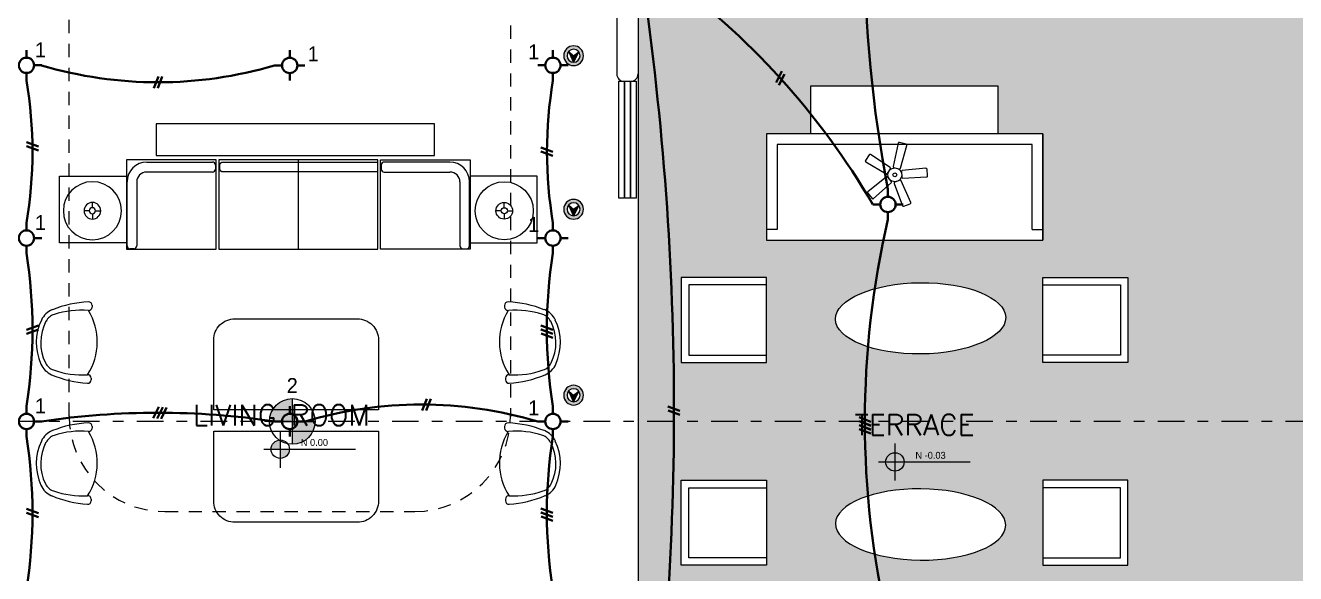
# Model space of a CAD drawing. Header units: metres. Extents: x 14 to 2416, y -346 to 476.
# Drawn here: x 51.24 to 63.18, y -82.06 to -76.9 of the extents above; entities that cross this region are included whole.
import ezdxf

# ---------------------------------------------------------------- set-up
doc = ezdxf.new("R2010")
doc.units = ezdxf.units.M
for name, pattern in [('0', [0]), ('CONTINU', [0]), ('DASHDOT', [1, 0.5, -0.25, 0, -0.25]), ('HIDDEN2', [0.1875, 0.125, -0.0625])]:
    doc.linetypes.add(name, pattern=pattern)
doc.layers.get('0').update_dxf_attribs({"linetype": '0', "lineweight": 20})
for name, color, linetype, lineweight in [('A-ANNO-TEXT', 20, 'Continuous', 13), ('A-DOOR', 35, 'Continuous', 5), ('A-SECT-IDEN', 251, 'CONTINU', 9), ('A-WALL', 250, 'Continuous', 20), ('baños', 251, 'Continuous', 0), ('E Salida Luces', 22, 'Continuous', 40), ('E Tuberia Emp Losa', 22, 'Continuous', 40), ('MAVA', 1, 'Continuous', 15), ('MOBILIARIOS', 252, 'Continuous', 0), ('piso', 253, 'Continuous', 0), ('textos', 7, 'Continuous', 0)]:
    doc.layers.add(name, color=color, linetype=linetype, lineweight=lineweight)
doc.layers.add('hatch piso', color=253, linetype='Continuous', lineweight=0, transparency=0.7)
doc.layers.add('MAVA Luminarias', color=1, linetype='Continuous')
doc.layers.add('Techos 1', color=7, linetype='HIDDEN2', lineweight=9, true_color=0x42391a)
doc.styles.add('CENTURY GOTHIC', font='GOTHIC.TTF')
doc.styles.add('ESC100-2mm', font='arial.ttf', dxfattribs={"height": 0.15})
doc.styles.get("Standard").update_dxf_attribs({"font": 'arial.ttf', "height": 0.1875})

# ---------------------------------------------------------------- blocks, each defined once
blk = doc.blocks.new('dl ip')
at = {"layer": 'MAVA', "true_color": 0xf8991e, "transparency": 33554687}
h = blk.add_hatch(color=30, dxfattribs=at)
h.dxf.hatch_style = 1
h.paths.add_polyline_path([(94.757, -111.209), (94.711, -111.248), (94.662, -111.211), (94.711, -111.309)])
at = {"layer": 'MAVA Luminarias', "linetype": 'Continuous', "true_color": 0xf8991e}
h = blk.add_hatch(color=30, dxfattribs=at)
h.paths.add_polyline_path([(94.618, -111.248, 1), (94.804, -111.248, 1)])
h.paths.add_polyline_path([(94.772, -111.248, -1), (94.65, -111.248, -1)], flags=16)
at = {"layer": 'MAVA', "color": 30, "true_color": 0xf8991e}
for p, q in [((94.711, -111.248), (94.662, -111.211)), ((94.662, -111.211), (94.711, -111.309)), ((94.711, -111.309), (94.757, -111.209)), ((94.757, -111.209), (94.711, -111.248))]:
    blk.add_line(p, q, dxfattribs=at)
at = {"layer": 'MAVA Luminarias', "color": 30, "linetype": 'Continuous', "true_color": 0xf8991e}
for radius in [0.093, 0.061]:
    blk.add_circle((94.711, -111.248), radius, dxfattribs=at)
blk = doc.blocks.new('abanico mava')
at = {"layer": 'MAVA Luminarias', "linetype": 'ByBlock', "lineweight": -2, "extrusion": (4.64878e-10, 3.72215e-09, 1), "elevation": 0}
for points in [[(513803.102, 2035248.678), (513803.215, 2035249.086, 0.421374), (513803.203, 2035249.107), (513803.084, 2035249.136, 0.421374), (513803.064, 2035249.124), (513802.972, 2035248.71, 0.407089), (513802.984, 2035248.69), (513803.082, 2035248.666, 0.407089)], [(513802.921, 2035248.69), (513802.567, 2035248.923, 0.421374), (513802.544, 2035248.918), (513802.479, 2035248.814, 0.421374), (513802.485, 2035248.791), (513802.85, 2035248.576, 0.407089), (513802.873, 2035248.581), (513802.926, 2035248.667, 0.407089)], [(513802.993, 2035248.405), (513803.142, 2035248.008, 0.421374), (513803.164, 2035247.998), (513803.278, 2035248.044, 0.421374), (513803.287, 2035248.066), (513803.118, 2035248.455, 0.407089), (513803.096, 2035248.464), (513803.003, 2035248.426, 0.407089)]]:
    blk.add_lwpolyline(points, format="xyb", close=True, dxfattribs=at)
at = {"layer": 'MAVA Luminarias', "linetype": 'ByBlock', "lineweight": -2, "extrusion": (4.64878e-10, 3.72215e-09, 1)}
for points in [[(513802.854, 2035248.521), (513802.522, 2035248.257, 0.421374), (513802.52, 2035248.233), (513802.599, 2035248.139, 0.421374), (513802.623, 2035248.137), (513802.94, 2035248.418, 0.407089), (513802.942, 2035248.442), (513802.877, 2035248.519, 0.407089)], [(513803.147, 2035248.501), (513803.57, 2035248.521, 0.421374), (513803.586, 2035248.539), (513803.578, 2035248.661, 0.421374), (513803.559, 2035248.676), (513803.137, 2035248.636, 0.407089), (513803.122, 2035248.618), (513803.129, 2035248.517, 0.407089)]]:
    blk.add_lwpolyline(points, format="xyb", close=True, dxfattribs=at)
at = {"layer": 'MAVA Luminarias', "linetype": 'ByBlock', "lineweight": -2}
for radius in [0.123, 0.0335]:
    blk.add_circle((513803.004, 2035248.559), radius, dxfattribs=at)
blk = doc.blocks.new('lum decorativa')
at = {"layer": 'MAVA Luminarias', "ltscale": 0.3, "transparency": 33554687}
h = blk.add_hatch(color=82, dxfattribs=at)
h.paths.add_polyline_path([(513802.9376, 2035251.3382, 0.414214), (513802.8639, 2035251.2646), (513802.9376, 2035251.2646)])
h.paths.add_polyline_path([(513802.9376, 2035251.1909, 0.414214), (513803.0112, 2035251.2646), (513802.9376, 2035251.2646)])
at = {"layer": 'MAVA Luminarias', "color": 82, "ltscale": 0.3, "transparency": 33554687}
for p, q in [((513802.9376, 2035251.3382), (513802.9376, 2035251.1909)), ((513802.8639, 2035251.2646), (513803.0112, 2035251.2646))]:
    blk.add_line(p, q, dxfattribs=at)
blk.add_circle((513802.9376, 2035251.2646), 0.0737, dxfattribs=at)
blk = doc.blocks.new('PL BASE 1N NASAS 09')
at = {"layer": 'textos', "transparency": 33554534}
h = blk.add_hatch(color=256, dxfattribs=at)
h.dxf.hatch_style = 1
h.paths.add_polyline_path([(-96.745, -45.424, 0.414214), (-96.832, -45.511), (-96.745, -45.511)])
h.paths.add_polyline_path([(-96.658, -45.511), (-96.745, -45.511), (-96.745, -45.597, 0.414214)])
h = blk.add_hatch(color=256, dxfattribs=at)
h.dxf.hatch_style = 1
h.paths.add_polyline_path([(-90.966, -45.545, 0.414214), (-91.053, -45.631), (-90.966, -45.631)])
h.paths.add_polyline_path([(-90.88, -45.631), (-90.966, -45.631), (-90.966, -45.718, 0.414214)])
at = {"layer": 'A-DOOR'}
for points in [[(-93.561, -42.05), (-93.511, -42.05), (-93.511, -43.15), (-93.561, -43.15)], [(-93.506, -42.05), (-93.456, -42.05), (-93.456, -43.15), (-93.506, -43.15)], [(-93.448, -42.05), (-93.398, -42.05), (-93.398, -43.15), (-93.448, -43.15)]]:
    blk.add_lwpolyline(points, close=True, dxfattribs=at)
at = {"layer": 'A-WALL'}
for p, q in [((-93.381, -41.3), (-93.381, -41.98)), ((-93.581, -41.37), (-93.581, -41.98)), ((-93.511, -42.05), (-93.451, -42.05))]:
    blk.add_line(p, q, dxfattribs=at)
at = {"layer": 'A-WALL', "transparency": 33554684}
blk.add_line((-93.511, -42.05), (-93.451, -42.05), dxfattribs=at)
at = {"layer": 'A-WALL'}
for centre, start, end in [((-93.511, -41.98), 180, 270), ((-93.451, -41.98), 270, 0)]:
    blk.add_arc(centre, 0.07, start, end, dxfattribs=at)
at = {"layer": 'piso'}
blk.add_line((-93.381, -41.98), (-93.381, -48.52), dxfattribs=at)
at = {"layer": 'Techos 1'}
for p, q in [((-98.731, -45.198), (-98.731, -41.3)), ((-94.581, -41.3), (-94.581, -45.206)), ((-97.831, -46.098), (-95.481, -46.098))]:
    blk.add_line(p, q, dxfattribs=at)
for centre, start, end in [((-97.831, -45.198), 180, 270), ((-95.481, -45.198), 270, 0)]:
    blk.add_arc(centre, 0.9, start, end, dxfattribs=at)
at = {"layer": 'textos'}
for p, q in [((-96.745, -45.337), (-96.745, -45.685)), ((-90.966, -45.457), (-90.966, -45.805)), ((-96.899, -45.511), (-96.038, -45.511)), ((-91.12, -45.631), (-90.259, -45.631))]:
    blk.add_line(p, q, dxfattribs=at)
for centre in [(-96.745, -45.511), (-90.966, -45.631)]:
    blk.add_circle(centre, 0.0865, dxfattribs=at)
at = {"layer": 'textos', "char_height": 0.195, "width": 3.40488, "attachment_point": 7}
for s, insert in [('{\\Fromans|c0; LIVING ROOM}', (-97.7, -45.289)), ('{\\Fromans|c0; TERRACE}', (-91.478, -45.38))]:
    blk.add_mtext(s, dxfattribs=dict(at, insert=insert))
at = {"layer": 'textos', "char_height": 0.065, "attachment_point": 1, "style": 'ESC100-2mm'}
for s, insert in [('{\\Ftxt|c0;N 0.00}', (-96.552, -45.415)), ('{\\Ftxt|c0;N -0.03}', (-90.773, -45.536))]:
    blk.add_mtext_dynamic_manual_height_columns(s, width=2.21694, gutter_width=0.5, heights=[0], dxfattribs=dict(at, insert=insert))
blk = doc.blocks.new('A$Ce5805d30')
at = {"layer": 'MOBILIARIOS'}
for p, q in [((0.548, 0.548, -0.342), (0, 0.548, -0.342)), ((0, 0.548, -0.342), (0, 0, -0.342)), ((0.548, 0, -0.342), (0.548, 0.548, -0.342)), ((0.263, 0.295, -0.342), (0.263, 0.338, -0.342)), ((0.238, 0.27, -0.342), (0.195, 0.27, -0.342)), ((0.263, 0.244, -0.342), (0.263, 0.202, -0.342)), ((0.289, 0.27, -0.342), (0.332, 0.27, -0.342)), ((0, 0, -0.342), (0.548, 0, -0.342))]:
    blk.add_line(p, q, dxfattribs=at)
for radius in [0.238, 0.0681, 0.0255]:
    blk.add_circle((0.263, 0.27, -0.342), radius, dxfattribs=at)
blk = doc.blocks.new('PL MUEBLES 1N NASAS 09')
at = {"layer": 'hatch piso'}
h = blk.add_hatch(dxfattribs=at)
h.set_pattern_fill('AR-BRSTD', color=256, scale=0.002, angle=-90)
h.set_pattern_definition([(270, (32.50438, 232.01007), (0.1354836, -2e-17), []), (0, (32.50438, 232.01007), (0.1354836, 0.2032), [0.1354836, -0.1354836])])
h.paths.add_polyline_path([(77.642, 53.255), (75.08, 53.255), (75.08, 47.448), (74.08, 47.448), (74.08, 53.254), (64.206, 53.254), (64.206, 52.954), (68.88, 52.954), (68.88, 32.954), (64.206, 32.954), (64.206, 32.654), (74.08, 32.654), (74.08, 38.459), (75.08, 38.459), (75.08, 32.655), (77.642, 32.655)])
h.paths.add_polyline_path([(72.263, 46.109), (72.263, 45.659), (72.688, 45.659), (72.688, 44.659), (70.088, 44.659), (70.088, 45.659), (70.505, 45.659), (70.505, 46.109)], flags=16)
h.paths.add_polyline_path([(70.195, 48.6), (70.195, 49.6), (71.895, 49.6), (71.895, 48.6)], flags=16)
edge = h.paths.add_edge_path(flags=16)
edge.add_arc((73.38, 47.148), 0.1, 90, 180, ccw=False)
edge.add_line((73.38, 47.248), (73.78, 47.248))
edge.add_arc((73.78, 47.148), 0.1, 0, 90, ccw=False)
edge.add_line((73.88, 47.148), (73.88, 46.898))
edge.add_arc((73.78, 46.898), 0.1, -90, 0, ccw=False)
edge.add_line((73.78, 46.798), (73.38, 46.798))
edge.add_arc((73.38, 46.898), 0.1, 180, 270, ccw=False)
edge.add_line((73.28, 46.898), (73.28, 47.148))
edge = h.paths.add_edge_path(flags=16)
edge.add_arc((71.074, 50.003), 0.25, 0, 360)
edge = h.paths.add_edge_path(flags=16)
edge.add_ellipse((71.538, 43.923), major_axis=(0.8, 0.008), ratio=0.419259, start_angle=0, end_angle=360)
h.paths.add_polyline_path([(72.688, 44.307), (73.488, 44.307), (73.488, 43.507), (72.688, 43.507)], flags=16)
h.paths.add_polyline_path([(70.088, 44.307), (70.088, 43.507), (69.288, 43.507), (69.288, 44.307)], flags=16)
h.paths.add_polyline_path([(70.195, 50.407), (70.195, 51.407), (71.895, 51.407), (71.895, 50.407)], flags=16)
edge = h.paths.add_edge_path(flags=16)
edge.add_ellipse((71.538, 41.984), major_axis=(0.8, -0.008), ratio=0.419259, start_angle=0, end_angle=360, ccw=False)
h.paths.add_polyline_path([(72.688, 42.4), (73.488, 42.4), (73.488, 41.6), (72.688, 41.6)], flags=16)
h.paths.add_polyline_path([(70.088, 42.4), (70.088, 41.6), (69.288, 41.6), (69.288, 42.4)], flags=16)
edge = h.paths.add_edge_path(flags=16)
edge.add_line((73.28, 52.596), (73.28, 52.846))
edge.add_arc((73.38, 52.846), 0.1, 90, 180, ccw=False)
edge.add_line((73.38, 52.946), (73.78, 52.946))
edge.add_arc((73.78, 52.846), 0.1, 0, 90, ccw=False)
edge.add_line((73.88, 52.846), (73.88, 52.596))
edge.add_arc((73.78, 52.596), 0.1, -90, 0, ccw=False)
edge.add_line((73.78, 52.496), (73.38, 52.496))
edge.add_arc((73.38, 52.596), 0.1, 180, 270, ccw=False)
h.paths.add_polyline_path([(72.688, 41.248), (72.688, 40.248), (72.263, 40.248), (72.263, 39.798), (70.505, 39.798), (70.505, 40.248), (70.088, 40.248), (70.088, 41.248)], flags=16)
edge = h.paths.add_edge_path(flags=16)
edge.add_line((73.38, 39.099), (73.78, 39.099))
edge.add_arc((73.78, 38.999), 0.1, 0, 90, ccw=False)
edge.add_line((73.88, 38.999), (73.88, 38.749))
edge.add_arc((73.78, 38.749), 0.1, -90, 0, ccw=False)
edge.add_line((73.78, 38.649), (73.38, 38.649))
edge.add_arc((73.38, 38.749), 0.1, 180, 270, ccw=False)
edge.add_line((73.28, 38.749), (73.28, 38.999))
edge.add_arc((73.38, 38.999), 0.1, 90, 180, ccw=False)
edge = h.paths.add_edge_path(flags=0)
edge.add_line((70.484, 36.795), (70.44, 36.823))
edge.add_line((70.44, 36.823), (70.413, 36.781))
edge.add_line((70.413, 36.781), (70.329, 36.834))
edge.add_arc((70.195, 36.623), 0.25, 57.6802, 237.6802)
edge.add_line((70.061, 36.412), (70.146, 36.358))
edge.add_line((70.146, 36.358), (70.119, 36.316))
edge.add_line((70.119, 36.316), (70.173, 36.282))
edge.add_arc((71.256, 35.977), 1.125, 133.371, 164.3095, ccw=False)
edge = h.paths.add_edge_path(flags=16)
edge.add_arc((70.004, 35.987), 0.291, 89.2589, 335.9793, ccw=False)
edge.add_line((70.008, 36.277), (70.108, 36.277))
edge.add_line((70.108, 36.277), (70.108, 36.227))
edge.add_line((70.108, 36.227), (70.008, 36.227))
edge.add_arc((70.008, 35.977), 0.25, 90, 270)
edge.add_line((70.008, 35.727), (70.108, 35.727))
edge.add_line((70.108, 35.727), (70.108, 35.677))
edge.add_line((70.108, 35.677), (70.18, 35.677))
edge.add_line((70.18, 35.677), (70.119, 35.639))
edge.add_line((70.119, 35.639), (70.146, 35.597))
edge.add_line((70.146, 35.597), (70.061, 35.543))
edge.add_arc((70.195, 35.332), 0.25, 122.3198, 302.3198)
edge.add_line((70.329, 35.121), (70.413, 35.174))
edge.add_line((70.413, 35.174), (70.44, 35.132))
edge.add_line((70.44, 35.132), (70.355, 35.078))
edge.add_arc((70.19, 35.329), 0.3, 211.2743, 303.498, ccw=False)
edge.add_arc((70.285, 34.847), 0.479, -37.7593, 137.1635, ccw=False)
edge.add_arc((70.618, 34.766), 0.217, 282.0494, 481.7282)
edge.add_line((70.504, 34.951), (70.544, 35.043))
edge.add_line((70.544, 35.043), (70.59, 35.023))
edge.add_line((70.59, 35.023), (70.55, 34.931))
edge.add_arc((70.79, 34.856), 0.252, -29.9772, 162.7422, ccw=False)
edge.add_line((71.008, 34.731), (71.048, 34.822))
edge.add_line((71.048, 34.822), (71.094, 34.802))
edge.add_line((71.094, 34.802), (71.123, 34.868))
edge.add_line((71.123, 34.868), (71.133, 34.797))
edge.add_line((71.133, 34.797), (71.183, 34.805))
edge.add_line((71.183, 34.805), (71.198, 34.706))
edge.add_arc((71.443, 34.757), 0.25, 5.5699, 191.8347, ccw=False)
edge.add_line((71.692, 34.781), (71.677, 34.88))
edge.add_line((71.677, 34.88), (71.726, 34.888))
edge.add_line((71.726, 34.888), (71.716, 34.959))
edge.add_line((71.716, 34.959), (71.763, 34.905))
edge.add_line((71.763, 34.905), (71.801, 34.937))
edge.add_line((71.801, 34.937), (71.866, 34.862))
edge.add_arc((72.074, 35.004), 0.252, 47.5867, 214.4575, ccw=False)
edge.add_line((72.243, 35.19), (72.178, 35.266))
edge.add_line((72.178, 35.266), (72.215, 35.298))
edge.add_line((72.215, 35.298), (72.161, 35.361))
edge.add_line((72.161, 35.361), (72.239, 35.333))
edge.add_line((72.239, 35.333), (72.256, 35.38))
edge.add_line((72.256, 35.38), (72.35, 35.347))
edge.add_arc((72.423, 35.586), 0.25, 67.9243, 252.9546, ccw=False)
edge.add_line((72.517, 35.818), (72.423, 35.851))
edge.add_line((72.423, 35.851), (72.44, 35.898))
edge.add_line((72.44, 35.898), (72.372, 35.923))
edge.add_line((72.372, 35.923), (72.442, 35.938))
edge.add_line((72.442, 35.938), (72.431, 35.987))
edge.add_line((72.431, 35.987), (72.529, 36.009))
edge.add_arc((72.445, 36.247), 0.252, 95.95, 289.5685, ccw=False)
edge.add_line((72.418, 36.497), (72.321, 36.475))
edge.add_line((72.321, 36.475), (72.31, 36.524))
edge.add_line((72.31, 36.524), (72.24, 36.508))
edge.add_line((72.24, 36.508), (72.291, 36.559))
edge.add_line((72.291, 36.559), (72.255, 36.594))
edge.add_line((72.255, 36.594), (72.326, 36.665))
edge.add_arc((72.149, 36.841), 0.25, 315.079, 495.079)
edge.add_line((71.972, 37.018), (71.901, 36.947))
edge.add_line((71.901, 36.947), (71.866, 36.982))
edge.add_line((71.866, 36.982), (71.936, 37.053))
edge.add_arc((72.112, 36.942), 0.208, -66.6613, 147.5733, ccw=False)
edge.add_arc((72.46, 37.867), 1.147, 197.4891, 256.612, ccw=False)
edge.add_arc((71.345, 37.223), 0.3, -4.0569, 85.9431, ccw=False)
edge.add_line((71.644, 37.201), (71.637, 37.102))
edge.add_line((71.637, 37.102), (71.587, 37.105))
edge.add_line((71.587, 37.105), (71.594, 37.205))
edge.add_arc((71.345, 37.223), 0.25, 355.9431, 535.9431)
edge.add_line((71.095, 37.24), (71.088, 37.141))
edge.add_line((71.088, 37.141), (71.038, 37.144))
edge.add_line((71.038, 37.144), (71.033, 37.072))
edge.add_line((71.033, 37.072), (70.999, 37.136))
edge.add_line((70.999, 37.136), (70.955, 37.112))
edge.add_line((70.955, 37.112), (70.908, 37.2))
edge.add_arc((70.418, 37.583), 0.622, 274.5528, 321.9728, ccw=False)
edge.add_line((70.467, 36.963), (70.515, 36.875))
edge.add_line((70.515, 36.875), (70.471, 36.852))
edge.add_line((70.471, 36.852), (70.423, 36.94))
edge.add_arc((70.685, 37.087), 0.3, 117.2173, 209.441, ccw=False)
edge.add_arc((71.723, 36.366), 1.536, 139.9591, 198.8921)
edge = h.paths.add_edge_path(flags=0)
edge.add_arc((71.256, 35.977), 0.7, 0, 360)
edge = h.paths.add_edge_path(flags=16)
edge.add_line((73.38, 33.411), (73.78, 33.411))
edge.add_arc((73.78, 33.311), 0.1, 0, 90, ccw=False)
edge.add_line((73.88, 33.311), (73.88, 33.061))
edge.add_arc((73.78, 33.061), 0.1, -90, 0, ccw=False)
edge.add_line((73.78, 32.961), (73.38, 32.961))
edge.add_arc((73.38, 33.061), 0.1, 180, 270, ccw=False)
edge.add_line((73.28, 33.061), (73.28, 33.311))
edge.add_arc((73.38, 33.311), 0.1, 90, 180, ccw=False)
h = blk.add_hatch(dxfattribs=at)
h.set_pattern_fill('AR-BRSTD', color=256, scale=0.002, angle=-90)
h.set_pattern_definition([(270, (-8.74588, 232.01007), (0.1354836, -2e-17), []), (0, (-8.74588, 232.01007), (0.1354836, 0.2032), [0.1354836, -0.1354836])])
edge = h.paths.add_edge_path()
edge.add_line((62.33, 47.148), (63.23, 47.148))
edge.add_line((63.23, 47.148), (63.23, 48.448))
edge.add_line((63.23, 48.448), (56.533, 48.448))
edge.add_line((56.533, 48.448), (56.533, 48.273))
edge.add_line((56.533, 48.273), (56.383, 48.273))
edge.add_line((56.383, 48.273), (56.383, 48.454))
edge.add_line((56.383, 48.454), (54.588, 48.454))
edge.add_line((54.588, 48.454), (54.588, 46.948))
edge.add_line((54.588, 46.948), (55.826, 46.948))
edge.add_arc((55.875, 46.997), 0.07, 180, 224.6727, ccw=False)
edge.add_line((55.805, 46.997), (55.805, 47.107))
edge.add_arc((55.875, 47.107), 0.07, 90, 180, ccw=False)
edge.add_line((55.875, 47.177), (55.985, 47.177))
edge.add_arc((55.985, 47.107), 0.07, 0, 90, ccw=False)
edge.add_line((56.055, 47.107), (56.055, 46.997))
edge.add_arc((55.985, 46.997), 0.07, -44.6727, 0, ccw=False)
edge.add_line((56.035, 46.948), (59.026, 46.948))
edge.add_arc((59.075, 46.997), 0.07, 180, 224.6728, ccw=False)
edge.add_line((59.005, 46.997), (59.005, 47.107))
edge.add_arc((59.075, 47.107), 0.07, 90, 180, ccw=False)
edge.add_line((59.075, 47.177), (59.185, 47.177))
edge.add_arc((59.185, 47.107), 0.07, 0, 90, ccw=False)
edge.add_line((59.255, 47.107), (59.255, 46.997))
edge.add_arc((59.185, 46.997), 0.07, -90, 0, ccw=False)
edge.add_line((59.185, 46.927), (59.075, 46.927))
edge.add_arc((59.075, 46.997), 0.07, 229.9948, 270, ccw=False)
edge.add_line((59.03, 46.944), (59.03, 44.972))
edge.add_arc((59.075, 44.918), 0.07, 90, 130.0052, ccw=False)
edge.add_line((59.075, 44.988), (59.185, 44.988))
edge.add_arc((59.185, 44.918), 0.07, 0, 90, ccw=False)
edge.add_line((59.255, 44.918), (59.255, 44.808))
edge.add_arc((59.185, 44.808), 0.07, -90, 0, ccw=False)
edge.add_line((59.185, 44.738), (59.075, 44.738))
edge.add_arc((59.075, 44.808), 0.07, 229.9948, 270, ccw=False)
edge.add_line((59.03, 44.755), (59.03, 41.172))
edge.add_arc((59.075, 41.118), 0.07, 90, 130.0052, ccw=False)
edge.add_line((59.075, 41.188), (59.185, 41.188))
edge.add_arc((59.185, 41.118), 0.07, 0, 90, ccw=False)
edge.add_line((59.255, 41.118), (59.255, 41.008))
edge.add_arc((59.185, 41.008), 0.07, -90, 0, ccw=False)
edge.add_line((59.185, 40.938), (59.075, 40.938))
edge.add_arc((59.075, 41.008), 0.07, 180, 270, ccw=False)
edge.add_line((59.005, 41.008), (59.005, 41.118))
edge.add_arc((59.075, 41.118), 0.07, 149.8481, 180, ccw=False)
edge.add_line((59.015, 41.154), (56.039, 41.154))
edge.add_arc((55.985, 41.109), 0.07, 0, 40.0052, ccw=False)
edge.add_line((56.055, 41.109), (56.055, 40.999))
edge.add_arc((55.985, 40.999), 0.07, -90, 0, ccw=False)
edge.add_line((55.985, 40.929), (55.875, 40.929))
edge.add_arc((55.875, 40.999), 0.07, 180, 270, ccw=False)
edge.add_line((55.805, 40.999), (55.805, 41.109))
edge.add_arc((55.875, 41.109), 0.07, 139.9948, 180, ccw=False)
edge.add_line((55.822, 41.154), (50.436, 41.154))
edge.add_arc((50.383, 41.109), 0.07, 0, 40.0052, ccw=False)
edge.add_line((50.453, 41.109), (50.453, 40.999))
edge.add_arc((50.383, 40.999), 0.07, -90, 0, ccw=False)
edge.add_line((50.383, 40.929), (50.273, 40.929))
edge.add_arc((50.273, 40.999), 0.07, 180, 270, ccw=False)
edge.add_line((50.203, 40.999), (50.203, 41.109))
edge.add_arc((50.273, 41.109), 0.07, 139.9948, 180, ccw=False)
edge.add_line((50.219, 41.154), (46.43, 41.154))
edge.add_line((46.43, 41.154), (46.43, 40.954))
edge.add_line((46.43, 40.954), (44.33, 40.954))
edge.add_line((44.33, 40.954), (44.33, 39.354))
edge.add_line((44.33, 39.354), (47.83, 39.354))
edge.add_line((47.83, 39.354), (47.83, 38.954))
edge.add_line((47.83, 38.954), (62.33, 38.954))
edge.add_line((62.33, 38.954), (62.33, 47.148))
at = {"layer": 'MOBILIARIOS', "lineweight": -2}
for p, q in [((72.688, 45.659), (70.088, 45.659)), ((70.088, 45.659), (70.088, 44.659)), ((72.688, 44.659), (72.688, 45.659)), ((72.688, 45.659), (72.688, 44.659)), ((72.588, 45.559), (70.188, 45.559)), ((70.188, 45.559), (70.188, 44.759)), ((72.588, 44.759), (72.588, 45.559)), ((70.188, 44.759), (70.088, 44.759)), ((72.588, 44.759), (72.688, 44.759)), ((70.088, 44.659), (72.688, 44.659))]:
    blk.add_line(p, q, dxfattribs=at)
at = {"layer": 'MOBILIARIOS'}
for p, q in [((64.077, 45.393), (64.077, 45.393)), ((64.264, 45.393), (64.88, 45.393)), ((65.687, 45.415), (65.687, 44.573)), ((66.436, 44.573), (66.436, 45.415)), ((67.11, 45.393), (66.495, 45.393)), ((64.88, 45.299), (64.261, 45.299)), ((64.908, 45.365), (64.908, 45.327)), ((66.467, 45.365), (66.467, 45.327)), ((66.495, 45.299), (67.113, 45.299)), ((64.077, 44.606), (64.077, 45.206)), ((64.168, 45.206), (64.168, 44.606)), ((67.207, 45.206), (67.207, 44.606)), ((67.297, 44.606), (67.297, 45.206)), ((64.139, 44.578), (64.105, 44.578)), ((67.235, 44.578), (67.269, 44.578)), ((69.358, 44.237), (69.358, 43.577)), ((70.088, 44.237), (69.358, 44.237)), ((72.688, 44.237), (73.418, 44.237)), ((73.418, 44.237), (73.418, 43.577)), ((63.748, 44.045), (63.747, 44.029)), ((67.627, 44.045), (67.627, 44.029)), ((69.358, 43.577), (70.088, 43.577)), ((73.418, 43.577), (72.688, 43.577)), ((63.74, 43.36), (63.739, 43.344)), ((67.635, 43.36), (67.635, 43.344)), ((63.748, 42.906), (63.747, 42.891)), ((67.627, 42.906), (67.627, 42.891)), ((69.358, 41.67), (69.358, 42.33)), ((69.358, 42.33), (70.088, 42.33)), ((73.418, 42.33), (72.688, 42.33)), ((73.418, 41.67), (73.418, 42.33)), ((63.74, 42.221), (63.739, 42.206)), ((67.635, 42.221), (67.635, 42.206)), ((70.088, 41.67), (69.358, 41.67)), ((72.688, 41.67), (73.418, 41.67))]:
    blk.add_line(p, q, dxfattribs=at)
for points in [[(70.505, 46.109), (72.263, 46.109), (72.263, 45.659), (70.505, 45.659)], [(64.349, 45.456), (66.967, 45.456), (66.967, 45.754), (64.349, 45.754)], [(64.071, 44.573), (64.913, 44.573), (64.913, 45.415), (64.071, 45.415)], [(67.304, 44.573), (66.461, 44.573), (66.461, 45.415), (67.304, 45.415)], [(69.288, 43.507), (70.088, 43.507), (70.088, 44.307), (69.288, 44.307)], [(73.488, 43.507), (72.688, 43.507), (72.688, 44.307), (73.488, 44.307)], [(69.288, 42.4), (70.088, 42.4), (70.088, 41.6), (69.288, 41.6)], [(73.488, 42.4), (72.688, 42.4), (72.688, 41.6), (73.488, 41.6)]]:
    blk.add_lwpolyline(points, close=True, dxfattribs=at)
blk.add_lwpolyline([(66.436, 45.415), (64.938, 45.415), (64.938, 44.573), (66.436, 44.573)], dxfattribs=at)
blk.add_lwpolyline([(66.436, 45.3), (64.977, 45.3, -0.414214), (64.949, 45.328), (64.949, 45.365, -0.414214), (64.977, 45.393), (66.436, 45.393)], format="xyb", dxfattribs=at)
for points in [[(65.091, 43.919), (66.241, 43.919, -0.414214), (66.441, 43.719), (66.441, 43.062), (64.891, 43.062), (64.891, 43.719, -0.414214)], [(64.891, 42.862), (66.441, 42.862), (66.441, 42.204, -0.414214), (66.241, 42.004), (65.091, 42.004, -0.414214), (64.891, 42.204)]]:
    blk.add_lwpolyline(points, format="xyb", close=True, dxfattribs=at)
for centre, radius, start, end in [((64.264, 45.206), 0.187, 90, 180), ((64.88, 45.365), 0.0281, 360, 90), ((66.495, 45.365), 0.0281, 90, 180), ((67.11, 45.206), 0.187, 0, 90), ((64.261, 45.206), 0.0936, 90, 180), ((64.88, 45.327), 0.0281, 270, 0), ((66.495, 45.327), 0.0281, 180, 270), ((67.113, 45.206), 0.0936, 0, 90), ((64.105, 44.606), 0.0281, 180, 270), ((64.139, 44.606), 0.0281, 270, 0), ((67.235, 44.606), 0.0281, 180, 270), ((67.269, 44.606), 0.0281, 270, 0), ((63.755, 43.059), 1.019, 92.3221, 111.9148), ((63.715, 44.045), 0.0326, 359.3242, 92.3221), ((67.659, 44.045), 0.0326, 87.6779, 180.6758), ((67.619, 43.059), 1.019, 68.0852, 87.6779), ((63.448, 43.823), 0.196, 111.9148, 154.6559), ((63.43, 43.836), 0.13, 107.7326, 152.7473), ((63.646, 43.161), 0.839, 85.449, 107.7326), ((63.233, 43.701), 0.564, 326.9072, 31.7411), ((63.715, 44.03), 0.0326, 265.449, 359.3242), ((68.141, 43.701), 0.564, 148.2589, 213.0928), ((67.659, 44.03), 0.0326, 180.6758, 274.551), ((67.729, 43.161), 0.839, 72.2674, 94.551), ((67.944, 43.836), 0.13, 27.2527, 72.2674), ((67.927, 43.823), 0.196, 25.3441, 68.0852), ((63.719, 43.695), 0.496, 154.6559, 203.9924), ((63.703, 43.695), 0.438, 152.7473, 205.901), ((67.671, 43.695), 0.438, 334.099, 27.2527), ((67.655, 43.695), 0.496, 336.0076, 25.3441), ((63.445, 43.573), 0.196, 203.9924, 246.7335), ((63.427, 43.561), 0.13, 205.901, 250.9157), ((67.948, 43.561), 0.13, 289.0843, 334.099), ((67.93, 43.573), 0.196, 293.2665, 336.0076), ((63.77, 44.329), 1.019, 246.7335, 266.3262), ((63.658, 44.23), 0.839, 250.9157, 273.1993), ((63.707, 43.36), 0.0326, 359.3242, 93.1993), ((67.667, 43.36), 0.0326, 86.8007, 180.6758), ((67.716, 44.23), 0.839, 266.8007, 289.0843), ((67.604, 44.329), 1.019, 273.6738, 293.2665), ((63.707, 43.345), 0.0326, 266.3262, 359.3242), ((67.668, 43.345), 0.0326, 180.6758, 273.6738), ((63.755, 41.921), 1.019, 92.3221, 111.9148), ((63.715, 42.891), 0.0326, 265.449, 359.3242), ((63.715, 42.907), 0.0326, 359.3242, 92.3221), ((67.659, 42.907), 0.0326, 87.6779, 180.6758), ((67.659, 42.891), 0.0326, 180.6758, 274.551), ((67.619, 41.921), 1.019, 68.0852, 87.6779), ((63.719, 42.556), 0.496, 154.6559, 203.9924), ((63.703, 42.557), 0.438, 152.7473, 205.901), ((63.448, 42.685), 0.196, 111.9148, 154.6559), ((63.43, 42.697), 0.13, 107.7326, 152.7473), ((63.646, 42.023), 0.839, 85.449, 107.7326), ((63.233, 42.562), 0.564, 326.9072, 31.7411), ((68.141, 42.562), 0.564, 148.2589, 213.0928), ((67.729, 42.023), 0.839, 72.2674, 94.551), ((67.944, 42.697), 0.13, 27.2527, 72.2674), ((67.927, 42.685), 0.196, 25.3441, 68.0852), ((67.671, 42.557), 0.438, 334.099, 27.2527), ((67.655, 42.556), 0.496, 336.0076, 25.3441), ((63.445, 42.434), 0.196, 203.9924, 246.7335), ((63.427, 42.422), 0.13, 205.901, 250.9157), ((63.658, 43.092), 0.839, 250.9157, 273.1993), ((67.716, 43.092), 0.839, 266.8007, 289.0843), ((67.948, 42.422), 0.13, 289.0843, 334.099), ((67.93, 42.434), 0.196, 293.2665, 336.0076), ((63.77, 43.191), 1.019, 246.7335, 266.3262), ((63.707, 42.222), 0.0326, 359.3242, 93.1993), ((63.707, 42.206), 0.0326, 266.3262, 359.3242), ((67.667, 42.222), 0.0326, 86.8007, 180.6758), ((67.668, 42.206), 0.0326, 180.6758, 273.6738), ((67.604, 43.191), 1.019, 273.6738, 293.2665)]:
    blk.add_arc(centre, radius, start, end, dxfattribs=at)
at = {"layer": 'MOBILIARIOS', "lineweight": -2}
blk.add_ellipse((71.538, 43.923), major_axis=(0.8, 0.008), ratio=0.419259, dxfattribs=at)
at = {"layer": 'MOBILIARIOS', "lineweight": -2, "extrusion": (0, 0, -1)}
blk.add_ellipse((71.538, 41.984), major_axis=(0.8, -0.008), ratio=0.419259, dxfattribs=at)
at = {"layer": 'baños'}
blk.add_blockref('PL BASE 1N NASAS 09', (162.262, 88.203), dxfattribs=at)
at = {"layer": 'MOBILIARIOS', "yscale": 1.148053469821852, "zscale": 1.148053469821852}
for p, xscale, rotation in [((63.441, 44.633, 0.392), -1.148053469821852, 270), ((67.933, 44.633, 0.392), 1.148053469821852, 90.00000000000001)]:
    blk.add_blockref('A$Ce5805d30', p, dxfattribs=dict(at, xscale=xscale, rotation=rotation))
blk = doc.blocks.new('A$Cbef68299')
blk.add_blockref('PL MUEBLES 1N NASAS 09', (-30.766, -32.053))
blk = doc.blocks.new('A$Cc5be7df0')
at = {"layer": 'A-SECT-IDEN', "linetype": 'DASHDOT', "ltscale": 0.5}
blk.add_line((58.801, 28.237), (9.145, 28.237), dxfattribs=at)
at = {"layer": 'A-ANNO-TEXT'}
blk.add_blockref('A$Cbef68299', (4.149, 17.337), dxfattribs=at)
blk = doc.blocks.new('*U543')
at = {"layer": 'E Salida Luces', "linetype": 'Continuous'}
for p, q in [((0, 0.358), (0, 0.181)), ((-0.358, 0.001), (-0.18, 0.001)), ((0.18, 0.001), (0.358, 0.001)), ((0, -0.179), (0, -0.357))]:
    blk.add_line(p, q, dxfattribs=at)
blk.add_circle((0, 0.001), 0.18, dxfattribs=at)
blk = doc.blocks.new('*U530')
at = {"layer": 'E Salida Luces', "linetype": 'Continuous'}
for p, q in [((0, 0.358), (0, 0.181)), ((-0.358, 0.001), (-0.18, 0.001)), ((0.18, 0.001), (0.358, 0.001)), ((0, -0.179), (0, -0.357))]:
    blk.add_line(p, q, dxfattribs=at)
blk.add_circle((0, 0.001), 0.18, dxfattribs=at)
blk = doc.blocks.new('*U370')
for p, q in [((0.03, 1.37), (-1.05, -1.48)), ((0.99, 1.37), (-0.09, -1.48))]:
    blk.add_line(p, q)
blk = doc.blocks.new('*U525')
at = {"xscale": 0.03937007874015751, "yscale": 0.03937007874015751, "zscale": 0.03937007874015751, "rotation": 180.206991262193}
blk.add_blockref('*U370', (-0.001, -0.002), dxfattribs=at)
blk = doc.blocks.new('*U598')
at = {"xscale": 0.03937007874015749, "yscale": 0.03937007874015749, "zscale": 0.03937007874015749, "rotation": 179.9628654403226}
blk.add_blockref('*U370', (-0.001, -0.002), dxfattribs=at)
blk = doc.blocks.new('*U586')
at = {"xscale": 0.0393700787401575, "yscale": 0.0393700787401575, "zscale": 0.0393700787401575, "rotation": 89.64179943464127}
blk.add_blockref('*U370', (-0.002, 0.001), dxfattribs=at)
blk = doc.blocks.new('*U535')
at = {"xscale": 0.0393700787401575, "yscale": 0.0393700787401575, "zscale": 0.0393700787401575, "rotation": 180.2193167187391}
blk.add_blockref('*U370', (-0.001, -0.002), dxfattribs=at)
blk = doc.blocks.new('*U529')
at = {"xscale": 0.03937007874015749, "yscale": 0.03937007874015749, "zscale": 0.03937007874015749, "rotation": 265.022194802015}
blk.add_blockref('*U370', (0.002, -0.001), dxfattribs=at)
blk = doc.blocks.new('*U770')
at = {"xscale": 0.03937007874015749, "yscale": 0.03937007874015749, "zscale": 0.03937007874015749, "rotation": 137.3849848614616}
blk.add_blockref('*U370', (-0.002, -0.001), dxfattribs=at)

msp = doc.modelspace()

# ---------------------------------------------------------------- linework, layer by layer
at = {"layer": 'E Salida Luces'}
for centre, radius, start, end in [((71.342, -76.141), 12.209, 169.1396, 190.8604), ((53.13, -82.126), 7.036, 30.2309, 54.2425), ((29.342, -80.524), 27.998, 351.6469, 8.3531), ((52.489, -73.585), 3.85, 253.484, 286.516), ((47.312, -78.088), 3.996, 350.3586, 9.6414), ((60.142, -78.088), 3.996, 170.3586, 189.6414), ((67.566, -80.626), 8.431, 166.9817, 193.0183), ((46.669, -79.763), 4.639, 351.0775, 8.9225), ((60.784, -79.763), 4.639, 171.0775, 188.9225), ((54.964, -84.317), 3.85, 73.484, 106.516), ((52.489, -87.887), 7.343, 81.4287, 98.5713), ((46.669, -81.488), 4.639, 351.0775, 8.9225), ((60.784, -81.488), 4.639, 171.0775, 188.9225)]:
    msp.add_arc(centre, radius, start, end, dxfattribs=at)

# ---------------------------------------------------------------- block references
at = {"layer": 'A-ANNO-TEXT'}
msp.add_blockref('A$Cc5be7df0', (14.738, -108.863), dxfattribs=at)
at = {"layer": 'E Salida Luces', "yscale": 0.4, "zscale": 0.4}
for p, xscale in [((51.252, -77.276), -0.4), ((56.202, -77.276), -0.4), ((51.252, -78.901), -0.4), ((56.202, -78.901), 0.4), ((51.252, -80.626), -0.4), ((53.727, -80.626), -0.4), ((56.202, -80.626), 0.4)]:
    msp.add_blockref('*U530', p, dxfattribs=dict(at, xscale=xscale))
at = {"layer": 'E Salida Luces', "xscale": 0.4, "yscale": 0.4, "zscale": 0.4, "rotation": 180}
for name, p in [('*U530', (53.727, -77.276)), ('*U543', (59.352, -78.584))]:
    msp.add_blockref(name, p, dxfattribs=at)
at = {"layer": 'E Tuberia Emp Losa', "yscale": 0.9842519685039484, "zscale": 0.9842519685039484}
for name, p, xscale, rotation in [('*U586', (52.489, -77.435), 0.9842519685039484, 90.00000000000001), ('*U770', (58.339, -77.397), -0.9842519685039484, 90), ('*U525', (51.308, -78.038), 0.9842519685039484, 270), ('*U525', (56.145, -78.088), 0.9842519685039484, 90.00000000000001), ('*U525', (51.308, -79.763), -0.9842519685039484, 270), ('*U525', (56.145, -79.763), 0.9842519685039484, 90.00000000000001), ('*U525', (56.146, -79.801), 0.9842519685039484, 90.00000000000001), ('*U529', (52.489, -80.544), 0.9842519685039484, 90.00000000000001), ('*U529', (52.526, -80.547), 0.9842519685039484, 90.00000000000001), ('*U586', (55.014, -80.467), 0.9842519685039484, 270), ('*U535', (57.339, -80.524), 0.9842519685039484, 270), ('*U598', (59.135, -80.626), 0.9842519685039484, 270), ('*U598', (59.135, -80.663), 0.9842519685039484, 270), ('*U598', (59.135, -80.701), 0.9842519685039484, 270), ('*U525', (51.308, -81.488), 0.9842519685039484, 270), ('*U525', (56.145, -81.484), 0.9842519685039484, 90.00000000000001), ('*U525', (56.146, -81.522), 0.9842519685039484, 90.00000000000001)]:
    msp.add_blockref(name, p, dxfattribs=dict(at, xscale=xscale, rotation=rotation))
at = {"layer": 'MAVA Luminarias', "xscale": -1}
for p in [(151.107, 34.063), (151.107, 32.618), (151.107, 30.869)]:
    msp.add_blockref('dl ip', p, dxfattribs=at)
at = {"layer": 'MAVA Luminarias', "xscale": 0.5267524126646371, "yscale": 0.5267524126646371, "zscale": 0.5267524126646371}
msp.add_blockref('abanico mava', (-270587.555, -1072150.395), dxfattribs=at)
at = {"layer": 'MAVA Luminarias', "color": 82, "xscale": 2.91286913078865, "yscale": 2.91286913078865, "zscale": 2.91286913078865}
msp.add_blockref('lum decorativa', (-1496586.965, -5928501.208), dxfattribs=at)

# ---------------------------------------------------------------- texts
at = {"layer": 'E Tuberia Emp Losa', "char_height": 0.14, "attachment_point": 5, "style": 'CENTURY GOTHIC'}
for s, insert, width in [('1 ', (51.383, -77.13), 0.27681), ('1', (53.948, -77.167), 0.11692), ('1 ', (56.021, -77.148), 0.27681), ('1 ', (51.383, -78.755), 0.27681), ('1 ', (56.021, -78.773), 0.27681), ('2 ', (53.751, -80.288), 0.27681), ('1 ', (51.383, -80.48), 0.27681), ('1 ', (56.021, -80.498), 0.27681)]:
    msp.add_mtext(s, dxfattribs=dict(at, insert=insert, width=width))

doc.saveas('drawing.dxf')
